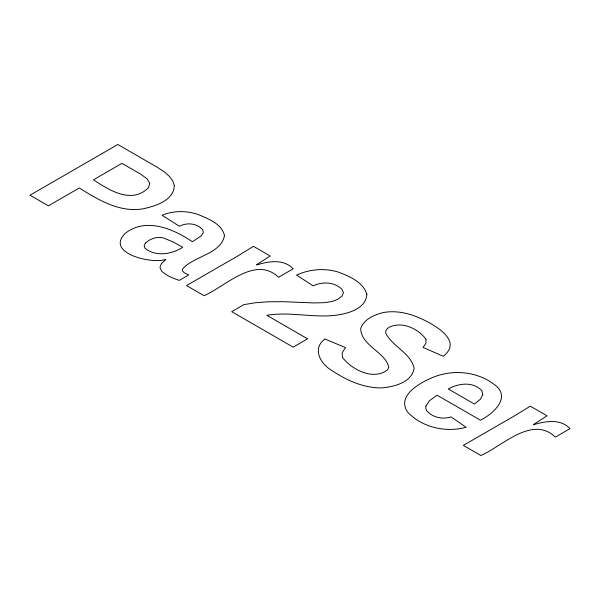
<?xml version="1.0" encoding="UTF-8"?>
<svg xmlns="http://www.w3.org/2000/svg" width="600" height="600" viewBox="0 0 600 600"><rect width="100%" height="100%" fill="white"/><g stroke="black" fill="none" stroke-linecap="round" stroke-linejoin="round"><path stroke-width="0.9" d="M256.582 264.765L270.173 255.99L253.47 246.345L238.132 255.772L186.517 285.57L204.038 295.68C224.873 286.905 255.255 254.94 278.528 277.29L293.175 268.837C283.74 258.69 268.575 261.255 256.83 264.915M533.408 424.59L546.998 415.808L530.295 406.162L514.957 415.597L463.35 445.395L480.862 455.505C501.697 446.722 532.08 414.757 555.352 437.115L570 428.655C560.565 418.515 545.4 421.08 533.662 424.732M425.978 339.248L425.91 343.327L423.015 347.4L443.272 356.288C463.305 340.597 434.558 324.998 421.755 318.915C409.868 313.433 396.487 310.14 383.4 312.532C374.362 314.73 364.147 319.065 360.683 328.395C360.907 345.75 385.418 351.84 388.763 367.207L387.668 369.757C373.365 380.85 352.207 369.9 342.45 357.487L342.18 352.59L345.532 347.58L324.84 339.015C311.805 348.75 320.58 364.147 331.935 370.53C346.837 380.498 364.155 388.365 382.44 387.855C394.478 386.692 412.013 382.237 414.135 368.212C410.64 353.002 392.993 346.77 385.957 333.728A12.18 7.027 0 0 1 389.603 327.03C402.278 321.21 418.298 328.62 425.978 339.248M366.855 294.24C366.06 309.165 347.31 313.763 335.1 315.345C312.375 317.873 289.418 311.46 266.805 315.293L307.575 338.835L293.175 347.145L231.712 311.663L243.87 304.642L255.472 302.737L268.335 301.785L282.803 301.68L313.89 302.925L324.495 302.678L332.093 301.507L337.74 299.317L342.038 296.002L343.462 292.688L342.007 289.365C334.403 281.827 322.493 281.438 313.185 285.855L296.543 275.093C309.487 269.197 324.48 267.862 338.138 272.032C349.245 276.315 363.06 281.835 366.855 294.24M174.3 185.483C173.925 200.618 155.43 206.077 143.257 208.77C119.73 212.895 98.37 199.882 79.305 187.965L48.39 205.822L30 195.202L117.825 144.495L157.282 167.273L164.265 171.825L169.425 176.377L172.77 180.93L174.3 185.483M425.947 405.915L425.768 408.345L426.6 410.64C432.533 417.555 442.553 419.632 451.065 416.925L466.155 427.29C445.763 432.765 422.145 427.62 407.52 411.998C396.817 396.173 418.643 383.595 430.845 378.24C451.507 368.925 477.15 370.913 495.135 385.125C511.298 397.553 493.043 413.94 480.923 419.91L480.428 420.202L437.168 395.228L429.435 400.74L425.947 405.915M224.483 235.44C221.235 254.265 193.447 255.952 182.407 269.197L182.498 271.11L184.523 272.903L188.767 274.913L179.288 280.388C172.898 278.295 166.545 275.655 161.52 271.058L159.938 267.337L161.422 263.572L165.705 259.657L165.33 259.44C152.933 264.285 104.812 253.53 125.205 233.407C145.822 217.005 173.407 228.833 192.382 241.733L200.993 236.1L203.317 232.755L202.688 229.612C196.778 223.237 186.99 222.248 179.475 226.298L162.083 215.25C173.625 210.48 186.765 210.562 198.487 214.627C208.462 218.925 221.64 223.695 224.483 235.44M149.745 183.398L148.485 187.665C131.903 204.615 108.998 190.087 93.457 179.797L121.942 163.35L140.955 174.33L147.233 178.95L149.745 183.398M145.425 243.067L144.135 245.73L144.96 248.228C155.572 257.048 171.817 254.325 182.715 247.312L173.618 242.205L163.613 237.975A11.453 6.615 0 0 0 152.76 238.583L149.055 240.33L145.425 243.067M482.76 394.74L480.353 399.24L474.442 404.077L448.26 388.965C458.445 383.25 473.123 381.27 481.808 390.653L482.76 394.74"/></g></svg>
